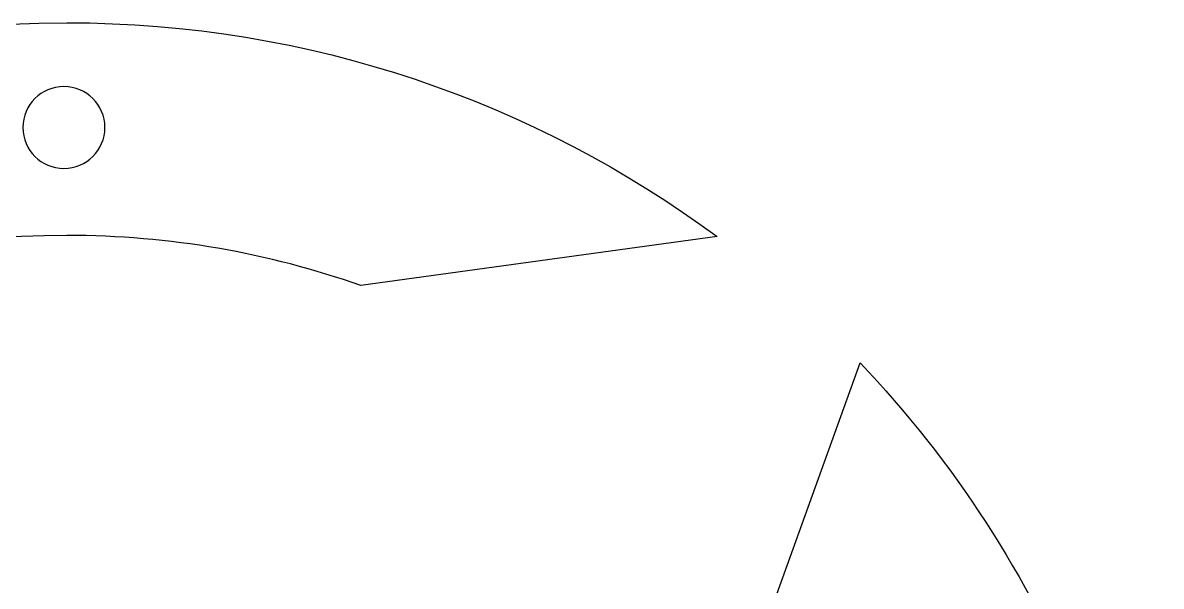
# Model space of a CAD drawing. Header units: centimetres. Extents: x -21.6 to 10.2, y -8.4 to 17.
# Drawn here: x -5.65 to -0.46, y 9.62 to 12.19 of the extents above; entities that cross this region are included whole.
import ezdxf

# ---------------------------------------------------------------- set-up
doc = ezdxf.new("R2010")
doc.units = ezdxf.units.CM
doc.header["$MEASUREMENT"] = 0
doc.layers.add('layer 1', color=7, linetype='Continuous')

msp = doc.modelspace()

# ---------------------------------------------------------------- linework, layer by layer
at = {"layer": 'layer 1', "lineweight": 30}
msp.add_open_spline([(-2.20931, 9.58849), (-1.71835, 8.92234), (-1.42821, 8.09909), (-1.42822, 7.20809), (-1.42822, 7.20809), (-1.42823, 4.98997), (-3.22637, 3.19184), (-5.44449, 3.19182), (-5.44449, 3.19182), (-7.66263, 3.19181), (-9.4608, 4.98995), (-9.46081, 7.20809), (-9.46081, 7.20809), (-9.46082, 9.42625), (-7.66265, 11.22443), (-5.44449, 11.22442), (-5.44449, 11.22442), (-4.97526, 11.22442), (-4.52483, 11.14395), (-4.10623, 10.99605), (-4.10623, 10.99605), (-4.10623, 10.99605), (-2.48216, 11.21896), (-2.48216, 11.21896), (-2.48216, 11.21896), (-3.31041, 11.83169), (-4.33514, 12.194), (-5.44449, 12.19401), (-5.44449, 12.19401), (-8.19815, 12.19403), (-10.43043, 9.96174), (-10.43042, 7.20808), (-10.43042, 7.20808), (-10.43043, 4.45442), (-8.19815, 2.22214), (-5.44449, 2.22215), (-5.44449, 2.22215), (-2.69085, 2.22217), (-0.45863, 4.45444), (-0.45862, 7.20808), (-0.45862, 7.20808), (-0.45861, 8.53938), (-0.98039, 9.74882), (-1.83059, 10.64305), (-1.83059, 10.64305), (-1.83059, 10.64305), (-2.20931, 9.58849), (-2.20931, 9.58849)], degree=3, knots=[0, 0, 0, 0, 0.0769231, 0.0769231, 0.0769231, 0.0769231, 0.1538462, 0.1538462, 0.1538462, 0.1538462, 0.2307692, 0.2307692, 0.2307692, 0.2307692, 0.3076923, 0.3076923, 0.3076923, 0.3076923, 0.3846154, 0.3846154, 0.3846154, 0.3846154, 0.4615385, 0.4615385, 0.4615385, 0.4615385, 0.5384615, 0.5384615, 0.5384615, 0.5384615, 0.6153846, 0.6153846, 0.6153846, 0.6153846, 0.6923077, 0.6923077, 0.6923077, 0.6923077, 0.7692308, 0.7692308, 0.7692308, 0.7692308, 0.8461538, 0.8461538, 0.8461538, 0.8461538, 1, 1, 1, 1], dxfattribs=at)
at = {"layer": 'layer 1', "lineweight": 25}
msp.add_open_spline([(-5.27168, 11.71646), (-5.27167, 11.71646), (-5.27167, 11.71646), (-5.27167, 11.71646), (-5.27167, 11.71646), (-5.27167, 11.6133), (-5.35533, 11.52964), (-5.45849, 11.52964), (-5.45849, 11.52964), (-5.45849, 11.52964), (-5.45849, 11.52964), (-5.45849, 11.52964), (-5.45849, 11.52964), (-5.45849, 11.52964), (-5.45849, 11.52964), (-5.45849, 11.52964), (-5.45849, 11.52964), (-5.56165, 11.52964), (-5.64531, 11.6133), (-5.64531, 11.71646), (-5.64531, 11.71646), (-5.64531, 11.71646), (-5.64531, 11.71646), (-5.64531, 11.71646), (-5.64531, 11.71646), (-5.64531, 11.71646), (-5.64531, 11.71646), (-5.64531, 11.71646), (-5.64531, 11.71646), (-5.64531, 11.81962), (-5.56165, 11.90328), (-5.45849, 11.90328), (-5.45849, 11.90328), (-5.45849, 11.90328), (-5.45849, 11.90328), (-5.45849, 11.90328), (-5.45849, 11.90328), (-5.45849, 11.90328), (-5.45849, 11.90328), (-5.45849, 11.90328), (-5.45849, 11.90328), (-5.35533, 11.90328), (-5.27167, 11.81962), (-5.27167, 11.71646), (-5.27167, 11.71646), (-5.27167, 11.71646), (-5.27167, 11.71646), (-5.27167, 11.71646), (-5.27167, 11.71646), (-5.27167, 11.71646), (-5.27168, 11.71646), (-5.27168, 11.71646)], degree=3, knots=[0, 0, 0, 0, 0.0714286, 0.0714286, 0.0714286, 0.0714286, 0.1428571, 0.1428571, 0.1428571, 0.1428571, 0.2142857, 0.2142857, 0.2142857, 0.2142857, 0.2857143, 0.2857143, 0.2857143, 0.2857143, 0.3571429, 0.3571429, 0.3571429, 0.3571429, 0.4285714, 0.4285714, 0.4285714, 0.4285714, 0.5, 0.5, 0.5, 0.5, 0.5714286, 0.5714286, 0.5714286, 0.5714286, 0.6428571, 0.6428571, 0.6428571, 0.6428571, 0.7142857, 0.7142857, 0.7142857, 0.7142857, 0.7857143, 0.7857143, 0.7857143, 0.7857143, 0.8571429, 0.8571429, 0.8571429, 0.8571429, 1, 1, 1, 1], dxfattribs=at)

doc.saveas('drawing.dxf')
